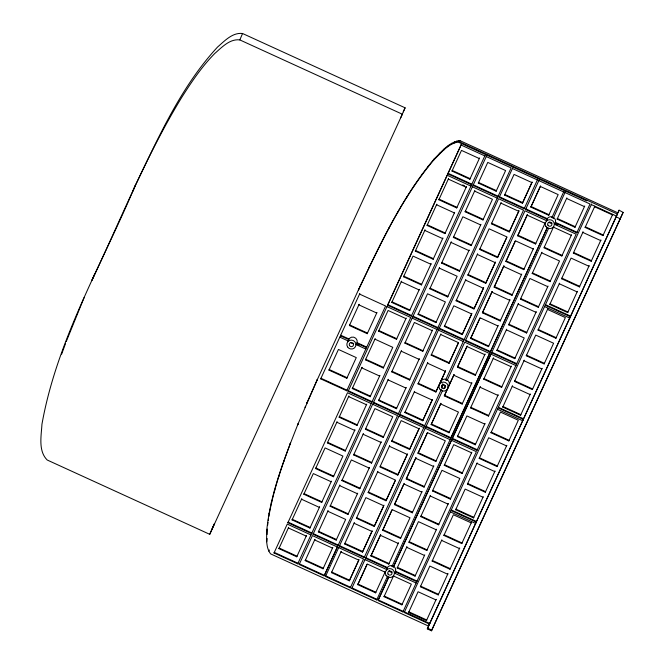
<?xml version="1.0" encoding="UTF-8"?>
<svg xmlns="http://www.w3.org/2000/svg" width="664" height="664" viewBox="0 0 664 664"><rect width="100%" height="100%" fill="white"/><g stroke="black" fill="none" stroke-linecap="round" stroke-linejoin="round"><path stroke-width="1" d="M441.51 386.772L441.676 385.743A2.05 2.009 23.3 0 1 443.328 384.597L445.195 385.444A2.05 2.009 23.3 0 1 444.739 388.249A2.05 2.009 23.3 0 1 441.884 387.751L441.51 386.772L442.788 383.8M307.15 402.318L306.635 403.504L317.4 379.368L297.58 424.96L298.094 423.765C284.574 458.152 270.464 493.194 266.762 530.27C266.721 538.039 265.542 547.285 270.58 553.859L428.521 626.077L427.309 628.899L431.459 630.8L623.122 212.397L619.097 210.189L617.802 213.019M267.077 534.528L267.277 529.083L266.762 530.27M267.667 525.257L267.966 522.394M268.223 520.435L268.546 518.426M268.862 516.426C273.095 491.244 281.594 467.016 290.434 443.145L289.919 444.332M61.627 354.194L65.537 343.495M66.251 341.545L84.112 297.613M339.827 337.146L348.069 340.914L349.372 338.416A4.565 4.457 23.3 0 1 357.149 342.574L356.203 344.633L365.847 349.048L366.105 348.451L346.724 390.756L320.704 378.853L320.961 378.264L346.981 390.158L346.724 390.756M364.984 559.636L386.514 569.488L387.817 566.981A4.565 4.457 23.3 0 1 392.158 565.728L392.059 566.384L393.387 567.014L451.744 439.692L393.387 567.014M393.644 566.417L394.242 566.84A4.565 4.457 23.3 0 1 395.595 571.14L394.648 573.206L416.154 583.034L416.411 582.444L402.915 611.909L378.023 600.53L388.905 576.784M547.451 227.337L490.206 352.186L465.348 340.815L524.975 210.812L546.406 220.614L547.709 218.107A4.565 4.457 23.3 0 1 552.05 216.854L551.95 217.51L553.278 218.141L565.247 191.962L564.998 192.552L590.014 203.997L576.767 232.857L555.179 222.988L555.486 222.266A4.565 4.457 23.3 0 0 554.133 217.966L553.535 217.543L553.278 218.141M555.179 222.988L554.54 224.332L576.153 234.209L516.484 364.204L491.592 352.816L491.85 352.227L516.741 363.606L516.484 364.204M94.703 273.908L91.947 280.308C120.956 219.087 146.121 155.675 181.546 97.708C191.39 82.112 201.781 66.666 214.771 53.477C221.685 47.484 229.761 38.628 239.812 39.906L402.342 114.208L209.733 534.321L47.202 460.011C38.072 450.964 41.309 435.791 41.94 424.304C57.038 339.246 102.596 263.409 135.581 184.75C158.796 136.825 180.99 86.635 217.526 47.078C224.432 41.085 232.516 32.237 242.567 33.507L405.098 107.817L400.716 117.727M132.825 191.149L135.581 184.75M239.812 39.906L242.567 33.507M209.733 534.321L212.488 527.921M211.816 529.731L214.339 523.871L212.853 527.108M304.992 407.397L305.506 406.21M283.561 461.737L284.076 460.542M619.097 210.189L617.952 212.87L459.994 140.668C449.179 141.681 441.626 151.683 434.356 158.729C401.886 197.332 380.472 243.68 358.9 288.865L358.386 290.052C379.957 244.867 401.371 198.528 433.841 159.924C441.112 152.878 448.665 142.868 459.48 141.855L617.42 214.065L427.309 628.899M278.39 477.267L278.905 476.071M369.084 267.31L369.591 266.115M348.708 339.578L340.441 335.801L340.698 335.204L348.965 338.98M379.426 246.444L379.941 245.257M274.315 491.02L274.83 489.824M389.112 228.001L389.619 226.806M271.211 503.096L271.725 501.909M328.962 370.114L329.219 369.516L347.064 377.675L346.807 378.272L328.962 370.114L338.441 349.447L356.277 357.606L346.807 378.272M398.143 211.816L398.657 210.629M268.995 513.604L269.509 512.409M406.542 197.764L407.049 196.569M414.303 185.688L414.809 184.501M348.069 340.914L348.326 340.325M421.433 175.454L421.947 174.267M427.948 166.913L428.463 165.726M266.737 541.791L267.169 538.537M433.841 159.924L434.356 158.729M356.203 344.633L356.46 344.043L359.091 345.247M439.12 154.33L439.634 153.143M268.796 551.153L269.31 549.966M443.784 150.006L444.299 148.811M376.72 313.026L358.875 304.867L359.133 304.27L349.397 325.534L367.242 333.693L367.499 333.096L349.654 324.937M447.835 146.785L448.349 145.599M274.024 552.979L274.282 552.382L297.987 563.221L297.738 563.819L274.024 552.979L287.263 524.104L310.976 534.952M287.877 522.751L288.134 522.161L311.856 533.001L311.599 533.599L287.877 522.751L347.488 392.739L371.226 403.587M451.271 144.528L451.786 143.333M278.913 548.622L279.162 548.024L297.007 556.183L296.75 556.781L278.913 548.622L288.641 527.357L288.383 527.955L306.228 536.105L306.486 535.516L296.75 556.781M454.085 143.059L454.599 141.872M292.069 519.912L292.326 519.323L310.171 527.473L309.914 528.071L292.069 519.912L301.805 498.647M356.842 343.296L366.47 347.695L366.727 347.098L357.099 342.699M303.838 494.248L304.095 493.651L321.94 501.81L321.683 502.407L303.838 494.248L313.317 473.581L331.153 481.74L331.411 481.143L321.683 502.407M348.11 391.387L348.368 390.789L372.097 401.645L371.848 402.235L348.11 391.387L387.228 306.029M315.607 468.585L315.865 467.987L333.702 476.146L333.444 476.744L315.607 468.585L325.078 447.918L342.923 456.077L333.444 476.744M456.284 142.229L456.791 141.034M327.369 442.913L327.626 442.324L345.471 450.482L345.214 451.072L327.369 442.913L337.104 421.657M339.138 417.249L339.395 416.652L357.24 424.811L356.983 425.408L339.138 417.249L348.874 395.985L348.617 396.582L366.462 404.741L366.711 404.144L356.983 425.408M457.878 141.855L458.392 140.66M387.593 305.274L447.179 175.238L470.967 186.119L471.224 185.53L411.34 316.13L387.593 305.274L447.461 174.657M352.302 388.548L352.559 387.95L370.396 396.109L370.147 396.707L352.302 388.548L362.029 367.283L361.772 367.881L379.617 376.04L379.874 375.442L370.147 396.707M458.907 141.764L459.422 140.569M459.994 140.668L459.173 142.528L586.835 200.91L587.15 200.221M365.457 359.838L365.715 359.249L383.56 367.399L383.302 367.997L365.457 359.838L375.193 338.574M378.621 331.137L378.878 330.539L396.723 338.698L396.466 339.296L378.621 331.137L388.1 310.47L405.945 318.629M391.785 302.427L392.042 301.838L409.879 309.997L409.622 310.586L391.785 302.427L401.512 281.171L401.255 281.76L419.1 289.919L419.357 289.321L409.622 310.586M403.546 276.763L403.803 276.166L421.648 284.325L421.391 284.922L403.546 276.763L413.025 256.096L430.87 264.255L431.127 263.658L421.391 284.922M461.057 145.026L461.314 144.437L447.802 173.893L471.589 184.766L485.085 155.301L484.828 155.899L461.057 145.026L447.802 173.893M415.315 251.1L415.573 250.502L433.418 258.661L433.16 259.259L415.315 251.1L425.051 229.835L424.794 230.433L442.639 238.592L442.896 237.994L433.16 259.259M427.085 225.436L427.342 224.839L445.187 232.998L444.93 233.587L427.085 225.436L436.812 204.172L436.563 204.761L454.4 212.92M438.854 199.764L439.111 199.175L456.948 207.326L456.691 207.923L438.854 199.764L448.582 178.5M452.01 171.063L452.267 170.465L470.112 178.624L469.855 179.222L452.01 171.063L461.488 150.396L479.333 158.555M299.173 564.483L299.431 563.885L324.389 575.298L324.132 575.887L299.173 564.483L312.42 535.607L337.362 547.011L324.132 575.887M313.043 534.254L313.292 533.665L338.233 545.069L337.984 545.659L313.043 534.254L372.927 403.654M305.191 560.632L305.448 560.043L323.293 568.201L323.036 568.791L305.191 560.632L314.919 539.375L314.67 539.965L332.506 548.124L332.764 547.526L323.036 568.791M373.292 402.899L373.55 402.301L398.417 413.672L398.159 414.27L373.292 402.899L412.419 317.541L412.161 318.139L437.02 329.51L437.277 328.912L398.159 414.27M318.355 531.93L318.604 531.333L336.449 539.492L336.192 540.089L318.355 531.93L328.082 510.666L327.825 511.263L345.67 519.422L336.192 540.089M411.34 316.13L411.597 315.533L387.851 304.676M330.116 506.267L330.373 505.669L348.218 513.828L347.961 514.426L330.116 506.267L339.852 485.002L339.594 485.6L357.439 493.75M341.885 480.595L342.143 480.006L359.988 488.164L359.73 488.754L341.885 480.595L351.364 459.928L369.201 468.087L369.458 467.489L359.73 488.754M412.784 316.786L413.041 316.188L437.9 327.559L437.642 328.157L412.784 316.786L472.668 186.186L472.411 186.783L497.253 198.138L497.51 197.54L437.642 328.157M353.655 454.931L353.912 454.334L371.749 462.493L371.5 463.09L353.655 454.931L363.382 433.667L363.125 434.264L380.97 442.423L381.227 441.826L371.5 463.09M365.424 429.268L365.673 428.67L383.518 436.829L383.261 437.427L365.424 429.268L374.894 408.601L392.739 416.76L383.261 437.427M378.58 400.558L378.837 399.969L396.682 408.128L396.425 408.717L378.58 400.558L388.315 379.302L388.058 379.891L405.903 388.05L406.152 387.452L396.425 408.717M471.589 184.766L471.847 184.177L448.084 173.304M391.743 371.857L392.001 371.259L409.837 379.418L409.588 380.015L391.743 371.857L401.471 350.592M404.899 343.147L405.156 342.558L423.001 350.716L422.744 351.306L404.899 343.147L414.377 322.48L432.222 330.639L432.48 330.049L422.744 351.306M473.034 185.43L473.291 184.833L498.133 196.195L497.875 196.785L473.034 185.43L486.529 155.965M418.063 314.445L418.32 313.848L436.165 322.007L435.908 322.604L418.063 314.445L427.541 293.778L445.386 301.937L435.908 322.604M429.832 288.782L430.089 288.184L447.926 296.343L447.677 296.941L429.832 288.782L439.56 267.517M441.601 263.11L441.851 262.521L459.695 270.68L459.438 271.269L441.601 263.11L451.329 241.854L451.072 242.443L468.917 250.602L469.174 250.013L459.438 271.269M453.363 237.446L453.62 236.857L471.465 245.008L471.208 245.605L453.363 237.446L462.841 216.779L480.686 224.938M465.132 211.783L465.389 211.185L483.234 219.344L482.977 219.942L465.132 211.783L474.868 190.518M478.296 183.073L478.553 182.484L496.39 190.643L496.132 191.232L478.296 183.073L487.766 162.406L505.611 170.565L496.132 191.232M325.46 576.493L325.717 575.904L350.55 587.258L350.293 587.847L325.46 576.493L338.955 547.028M339.321 546.264L339.57 545.675L364.411 557.03L364.154 557.627L339.321 546.264L399.18 415.656M331.469 572.65L331.726 572.053L349.571 580.211L349.314 580.809L331.469 572.65L341.205 551.386L340.947 551.983L358.792 560.142L349.314 580.809M399.545 414.9L399.803 414.311L424.661 425.674L424.404 426.271L399.545 414.9L438.663 329.543L438.406 330.141L463.281 341.512L463.538 340.914L445.693 379.858L447.121 380.555L464.725 342.167L489.584 353.538L450.723 438.298L425.856 426.927L426.105 426.329L450.981 437.709L450.723 438.298M344.633 543.949L344.89 543.351L362.735 551.51L362.478 552.099L344.633 543.949L354.36 522.684L354.111 523.274L371.948 531.432L362.478 552.099M356.402 518.277L356.659 517.688L374.496 525.846L374.239 526.436L356.402 518.277L365.872 497.61L383.717 505.769L374.239 526.436M368.163 492.613L368.42 492.016L386.265 500.175L386.008 500.772L368.163 492.613L377.899 471.349M439.029 328.788L439.286 328.19L464.161 339.561L463.904 340.159L439.029 328.788L498.589 198.743L523.531 210.156L463.904 340.159M391.702 441.286L391.959 440.689L409.804 448.847L409.547 449.437L391.702 441.286L401.18 420.611L419.017 428.77L409.547 449.437M404.866 412.576L405.115 411.979L422.96 420.138L422.702 420.735L404.866 412.576L414.593 391.312L414.336 391.909L432.181 400.068L422.702 420.735M418.021 383.875L418.278 383.277L436.124 391.436L435.866 392.034L418.021 383.875L427.757 362.61L427.5 363.208L445.345 371.359L435.866 392.034M431.185 355.165L431.442 354.568L449.279 362.727L449.03 363.324L431.185 355.165L440.913 333.901M499.212 197.391L499.469 196.801L524.411 208.205L524.153 208.803L499.212 197.391L512.691 167.926M444.341 326.464L444.598 325.866L462.443 334.025L462.185 334.623L444.341 326.464L453.819 305.797L471.664 313.956L462.185 334.623M456.11 300.792L456.367 300.203L474.212 308.362L473.955 308.951L456.11 300.792L465.846 279.536M467.879 275.128L468.137 274.531L485.982 282.69L485.724 283.287L467.879 275.128L477.607 253.864L477.358 254.461L495.195 262.62L485.724 283.287M479.649 249.465L479.906 248.867L497.743 257.026L497.485 257.624L479.649 249.465L489.119 228.798L506.964 236.957L497.485 257.624M491.41 223.801L491.667 223.204L509.512 231.362L509.255 231.96L491.41 223.801L501.146 202.537M504.574 195.091L504.831 194.494L522.676 202.653L522.419 203.25L504.574 195.091L514.052 174.424L531.889 182.583L522.419 203.25M371.948 531.432L372.205 530.843L362.735 551.51M397.777 475.109L407.256 454.442L389.411 446.283L389.668 445.685L379.933 466.95L397.777 475.109L407.505 453.844M419.017 428.77L419.274 428.18L409.804 448.847M432.181 400.068L432.438 399.471L422.96 420.138M351.737 588.511L351.995 587.914L376.953 599.326L376.695 599.924L351.737 588.511L365.241 559.046M445.345 371.359L445.594 370.769L436.124 391.436M387.153 568.143L365.598 558.291L365.856 557.694L387.411 567.546M473.955 308.951L483.683 287.695L474.212 308.362M495.195 262.62L495.452 262.023L485.982 282.69M441.884 387.751L442.913 384.307M445.693 379.858L445.951 379.268A4.606 4.499 23.3 0 0 440.24 383.609M357.755 584.669L367.225 564.002L385.07 572.16L385.327 571.563L375.592 592.827L357.755 584.669L367.051 564.342M509.255 231.96L518.991 210.695L509.512 231.362M370.91 555.959L380.646 534.694L370.91 555.959L388.755 564.118L398.491 542.853L398.234 543.451L380.389 535.292M531.889 182.583L532.146 181.986L522.676 202.653M447.121 380.555L447.378 379.957L448.017 380.439A4.606 4.499 23.3 0 1 448.109 386.822M382.68 530.295L392.158 509.628L409.995 517.787L400.525 538.454L382.68 530.295L391.984 509.969M443.751 388.606L445.029 385.626A2.05 2.009 23.3 0 0 445.552 385.518M394.449 504.632L403.919 483.965L421.764 492.124L422.022 491.526L412.294 512.791L394.449 504.632L404.177 483.367M465.348 340.815L465.605 340.225L490.464 351.588L490.206 352.186M406.219 478.96L415.946 457.704L406.219 478.96L424.055 487.119L433.791 465.862L433.534 466.452L415.689 458.293M417.98 453.296L427.458 432.629L445.303 440.788L435.825 461.455L417.98 453.296L427.284 432.978M431.144 424.595L440.871 403.33L431.144 424.595L448.988 432.754L458.459 412.087L440.622 403.928M444.307 395.885L454.035 374.62L444.307 395.885L462.144 404.044L471.88 382.779L471.623 383.377L453.778 375.218M457.463 367.184L466.941 346.517L484.786 354.676L485.035 354.078L475.308 375.343L457.463 367.184L467.199 345.919M547.045 219.269L525.597 209.459L525.855 208.869L547.302 218.672M498.199 325.368L488.472 346.633L470.627 338.474L479.923 318.156M482.396 312.81L492.124 291.546L482.396 312.81L500.233 320.969L509.969 299.705L509.711 300.302L491.866 292.143M494.157 287.147L503.893 265.882L494.157 287.147L512.002 295.306L521.738 274.041M505.926 261.483L515.405 240.808L533.242 248.967L533.499 248.377L523.771 269.634L505.926 261.483L515.231 241.156M517.696 235.811L527.423 214.555L517.696 235.811L535.541 243.97L545.269 222.706L545.011 223.303L527.166 215.144M530.851 207.11L540.33 186.443L558.175 194.602L548.696 215.269L530.851 207.11L540.587 185.845M375.592 592.827L375.849 592.23L358.012 584.071M386.514 569.488L386.772 568.89M388.755 564.118L389.013 563.52L371.168 555.37M400.525 538.454L400.782 537.857L382.937 529.698M412.294 512.791L412.543 512.193L394.707 504.034M424.055 487.119L424.313 486.529L406.468 478.37M435.825 461.455L436.082 460.857L418.237 452.699M448.988 432.754L449.246 432.156L431.401 423.997M462.144 404.044L462.401 403.446L444.556 395.296M475.308 375.343L475.565 374.745L457.72 366.586M488.472 346.633L488.721 346.044L470.884 337.885M500.233 320.969L500.49 320.372L482.645 312.213M512.002 295.306L512.259 294.708L494.414 286.549M523.771 269.634L524.029 269.044L506.184 260.886M535.541 243.97L535.79 243.381L517.953 235.222M384.033 596.679L384.29 596.089L402.135 604.248L401.878 604.838L384.033 596.679L393.511 576.012L411.348 584.171L401.878 604.838M452.109 438.937L491.227 353.572L452.109 438.937L477.001 450.316L516.127 364.959L515.87 365.557L490.97 354.169M546.406 220.614L546.663 220.016M548.696 215.269L548.954 214.671L531.109 206.512M394.648 573.206L394.906 572.609L394.499 573.173M397.197 567.977L397.454 567.38L415.291 575.539L415.033 576.136L397.197 567.977L406.924 546.713L406.667 547.31L424.512 555.469M408.958 542.314L409.215 541.716L427.06 549.875L426.803 550.473L408.958 542.314L418.436 521.647L436.281 529.797M420.727 516.642L420.984 516.053L438.829 524.211L438.572 524.801L420.727 516.642L430.463 495.385L430.206 495.975L448.051 504.134L448.3 503.544L438.572 524.801M432.496 490.978L432.754 490.381L450.599 498.539L450.341 499.137L432.496 490.978L441.975 470.311L459.812 478.47L450.341 499.137M444.266 465.315L444.515 464.717L462.36 472.876L462.102 473.474L444.266 465.315L453.736 444.648L471.581 452.806M457.421 436.605L457.679 436.016L475.524 444.174L475.266 444.764L457.421 436.605L466.9 415.938L484.745 424.097L485.002 423.507L475.266 444.764M470.585 407.903L470.842 407.306L488.687 415.465L488.43 416.062L470.585 407.903L480.313 386.639L480.064 387.236L497.9 395.395L498.158 394.798L488.43 416.062M483.749 379.202L483.998 378.604L501.843 386.763L501.586 387.353L483.749 379.202L493.476 357.938L493.219 358.527L511.064 366.686L511.321 366.096L501.586 387.353M496.904 350.492L497.162 349.895L515.007 358.054L514.749 358.651L496.904 350.492L506.64 329.228M508.674 324.829L508.931 324.231L526.776 332.39L526.519 332.988L508.674 324.829L518.401 303.564L518.152 304.162L535.989 312.321L536.246 311.723L526.519 332.988M520.443 299.165L520.701 298.568L538.537 306.726L538.28 307.316L520.443 299.165L529.913 278.49L547.759 286.649M532.204 273.493L532.462 272.904L550.307 281.055L550.049 281.652L532.204 273.493L541.94 252.229M557.137 219.128L557.395 218.531L575.231 226.69L574.982 227.279L557.137 219.128L566.865 197.864M402.915 611.909L403.172 611.32L378.272 599.932L388.739 577.107M395.287 571.862L416.776 581.689L417.033 581.091L395.545 571.264M429.459 624.044L404.235 612.515L404.492 611.918L429.716 623.446L428.521 626.077M476.221 522.053L451.014 510.533L451.271 509.935L476.47 521.464L429.035 624.882L430.197 622.209M477.001 450.316L477.258 449.719L452.367 438.34M571.297 235.322L553.452 227.163L553.71 226.565L543.974 247.83L561.819 255.989L562.076 255.391L544.231 247.232M408.609 612.415L408.866 611.818L426.711 619.977L426.454 620.574L408.609 612.415L418.088 591.749L435.933 599.899L436.19 599.31L426.454 620.574M420.378 586.744L420.636 586.154L438.481 594.313L438.223 594.902L420.378 586.744L429.857 566.077L447.694 574.236L447.951 573.638L438.223 594.902M432.148 561.08L432.405 560.482L450.242 568.641L449.984 569.239L432.148 561.08L441.875 539.815M443.909 535.416L444.166 534.819L462.011 542.978L461.754 543.575L443.909 535.416L453.387 514.749L471.232 522.908L471.49 522.311L461.754 543.575M455.678 509.753L455.936 509.155L473.781 517.314L473.523 517.903L455.678 509.753L465.157 489.086L483.002 497.236M467.448 484.081L467.705 483.492L485.55 491.651L485.293 492.24L467.448 484.081L477.175 462.825M479.217 458.417L479.474 457.82L497.311 465.979L497.054 466.576L479.217 458.417L488.687 437.75L506.532 445.909L506.79 445.312L497.054 466.576M570.351 316.728L545.202 305.232L545.451 304.635L570.608 316.139L476.47 521.464M576.767 232.857L577.024 232.259L555.436 222.39M490.978 432.754L491.236 432.156L509.08 440.315L508.823 440.913L490.978 432.754L500.457 412.087L518.302 420.246L508.823 440.913M502.748 407.09L503.005 406.493L520.85 414.651L520.593 415.241L502.748 407.09L512.484 385.825L512.226 386.415L530.071 394.574L530.32 393.984L520.593 415.241M514.517 381.418L514.774 380.829L532.619 388.979L532.362 389.577L514.517 381.418L524.245 360.154L523.996 360.751L541.832 368.91L542.09 368.312L532.362 389.577M526.286 355.755L526.535 355.157L544.38 363.316L544.123 363.913L526.286 355.755L535.757 335.088L553.602 343.246L544.123 363.913M538.048 330.091L538.305 329.493L556.15 337.652L555.892 338.25L538.048 330.091L547.783 308.826L547.526 309.424L565.371 317.583L555.892 338.25M549.817 304.419L550.074 303.83L567.919 311.989L567.662 312.578L549.817 304.419L559.553 283.163L559.295 283.752L577.14 291.911L577.389 291.322L567.662 312.578M561.586 278.755L561.844 278.158L579.689 286.317L579.431 286.914L561.586 278.755L571.057 258.088L588.902 266.247L589.159 265.65L579.431 286.914M573.356 253.092L573.605 252.494L591.45 260.653L591.192 261.251L573.356 253.092L583.083 231.827L582.826 232.425L600.671 240.584L600.928 239.986L591.192 261.251M585.117 227.428L585.374 226.831L603.219 234.99L602.962 235.587L585.117 227.428L594.853 206.164L594.595 206.761L612.44 214.912M475.856 522.817L475.598 523.406L450.391 511.886M431.459 630.8L623.122 212.397M522.925 420.154L522.668 420.752L497.477 409.231L497.734 408.634L451.014 510.533M569.994 317.483L569.737 318.081L544.58 306.577M324.389 575.298L337.619 546.414M337.984 545.659L397.545 415.623L372.67 404.251M376.695 599.924L387.577 576.161M392.059 566.384L450.358 439.062L450.101 439.659L425.234 428.28L425.491 427.682L365.598 558.291M491.592 352.816L548.771 227.968M403.239 111.867L405.098 107.817M316.886 380.555L358.9 288.865M320.704 378.853L340.084 336.557M340.441 335.801L359.822 293.496M367.242 333.693L376.978 312.429M366.47 347.695L385.593 305.988L359.564 294.094M309.914 528.071L319.65 506.806L319.392 507.404L301.547 499.245M345.214 451.072L354.949 429.815L354.692 430.405L336.847 422.246M383.302 367.997L392.781 347.33L374.936 339.171M396.466 339.296L406.194 318.031M444.93 233.587L454.657 212.331M456.691 207.923L466.427 186.659L466.169 187.256L448.324 179.097M469.855 179.222L479.591 157.957M297.738 563.819L311.233 534.354M311.599 533.599L371.483 402.99M371.848 402.235L410.717 317.475L386.971 306.619M347.961 514.426L357.697 493.161M409.588 380.015L419.316 358.751L419.059 359.349L401.214 351.19M447.677 296.941L457.147 276.274L439.302 268.115M471.208 245.605L480.944 224.341M482.977 219.942L492.447 199.275L474.611 191.116M497.875 196.785L511.114 167.909L486.272 156.555M349.571 580.211L359.05 559.544M374.496 525.846L383.975 505.171M386.265 500.175L395.312 480.445M449.279 362.727L458.326 342.998M462.443 334.025L471.921 313.358M497.743 257.026L506.79 237.297M386.008 500.772L395.487 480.105L377.642 471.946M449.03 363.324L458.5 342.657L440.655 334.498M350.293 587.847L363.532 558.98L338.698 547.626M364.154 557.627L424.039 427.027L423.79 427.616L398.923 416.253M424.404 426.271L441.411 389.162M524.153 208.803L537.649 179.33M425.856 426.927L442.581 390.449M525.597 209.459L539.093 179.994L538.836 180.591L563.678 191.946L563.927 191.348L551.95 217.51M470.627 338.474L480.097 317.807L497.942 325.966M450.981 437.709L489.841 352.949M490.464 351.588L547.269 227.677M415.033 576.136L424.769 554.872M426.803 550.473L436.538 529.208M462.102 473.474L471.838 452.209M514.749 358.651L524.228 337.984L506.383 329.825M538.28 307.316L548.016 286.059M550.049 281.652L559.528 260.985L541.683 252.826M561.819 255.989L571.546 234.724M574.982 227.279L584.71 206.023L584.453 206.612L566.608 198.453M416.776 581.689L476.387 451.669L451.487 440.282M404.235 612.515L450.649 511.288M544.837 305.988L498.1 407.87L523.29 419.391M545.202 305.232L591.591 204.006L591.333 204.603L616.491 216.107M449.984 569.239L459.72 547.974L459.463 548.572L441.618 540.413M473.523 517.903L483.251 496.647M485.293 492.24L495.02 470.975L494.763 471.573L476.926 463.414M602.962 235.587L612.698 214.323M570.608 316.139L617.42 214.065M356.053 344.608L356.46 344.043M445.029 385.626L443.162 384.78M512.434 168.515L537.392 179.927M616.209 216.896L620.359 218.796M554.797 223.735L557.619 225.021M462.667 184.941L464.551 185.804M500.888 203.134L518.733 211.285M503.636 266.48L521.481 274.639M465.589 280.125L483.434 288.284M380.19 466.352L398.035 474.511M427.624 628.227L431.766 630.119M498.357 407.281L523.539 418.801M353.729 343.363A2.133 2.083 23.3 0 1 350.849 342.483M348.168 341.611A4.565 4.457 23.3 0 1 348.276 340.449M386.614 570.177A4.565 4.457 23.3 0 1 386.722 569.015M392.175 571.928A2.133 2.083 23.3 0 1 389.096 570.542M552.066 223.054A2.133 2.083 23.3 0 1 549.186 222.174M546.505 221.303A4.565 4.457 23.3 0 1 546.613 220.141M349.53 345.546A2.133 2.083 23.3 0 0 353.207 345.687A2.133 2.083 23.3 0 0 351.439 342.491A2.133 2.083 23.3 0 0 349.53 345.546M347.546 346.898A4.565 4.457 23.3 0 0 355.414 346.724A4.565 4.457 23.3 0 0 351.214 340.101A4.565 4.457 23.3 0 0 347.546 346.898M439.601 388.847A4.606 4.499 23.3 0 0 447.544 388.872A4.606 4.499 23.3 0 0 443.477 382.082A4.606 4.499 23.3 0 0 439.601 388.847M388.017 574.028A2.133 2.083 23.3 0 0 391.685 574.169A2.133 2.083 23.3 0 0 389.926 570.965A2.133 2.083 23.3 0 0 388.017 574.028M386.033 575.381A4.565 4.457 23.3 0 0 393.901 575.207A4.565 4.457 23.3 0 0 389.693 568.583A4.565 4.457 23.3 0 0 386.033 575.381M547.908 225.154A2.133 2.083 23.3 0 0 551.585 225.295A2.133 2.083 23.3 0 0 549.817 222.091A2.133 2.083 23.3 0 0 547.908 225.154M545.924 226.499A4.565 4.457 23.3 0 0 553.793 226.333A4.565 4.457 23.3 0 0 549.593 219.709A4.565 4.457 23.3 0 0 545.924 226.499"/></g></svg>
